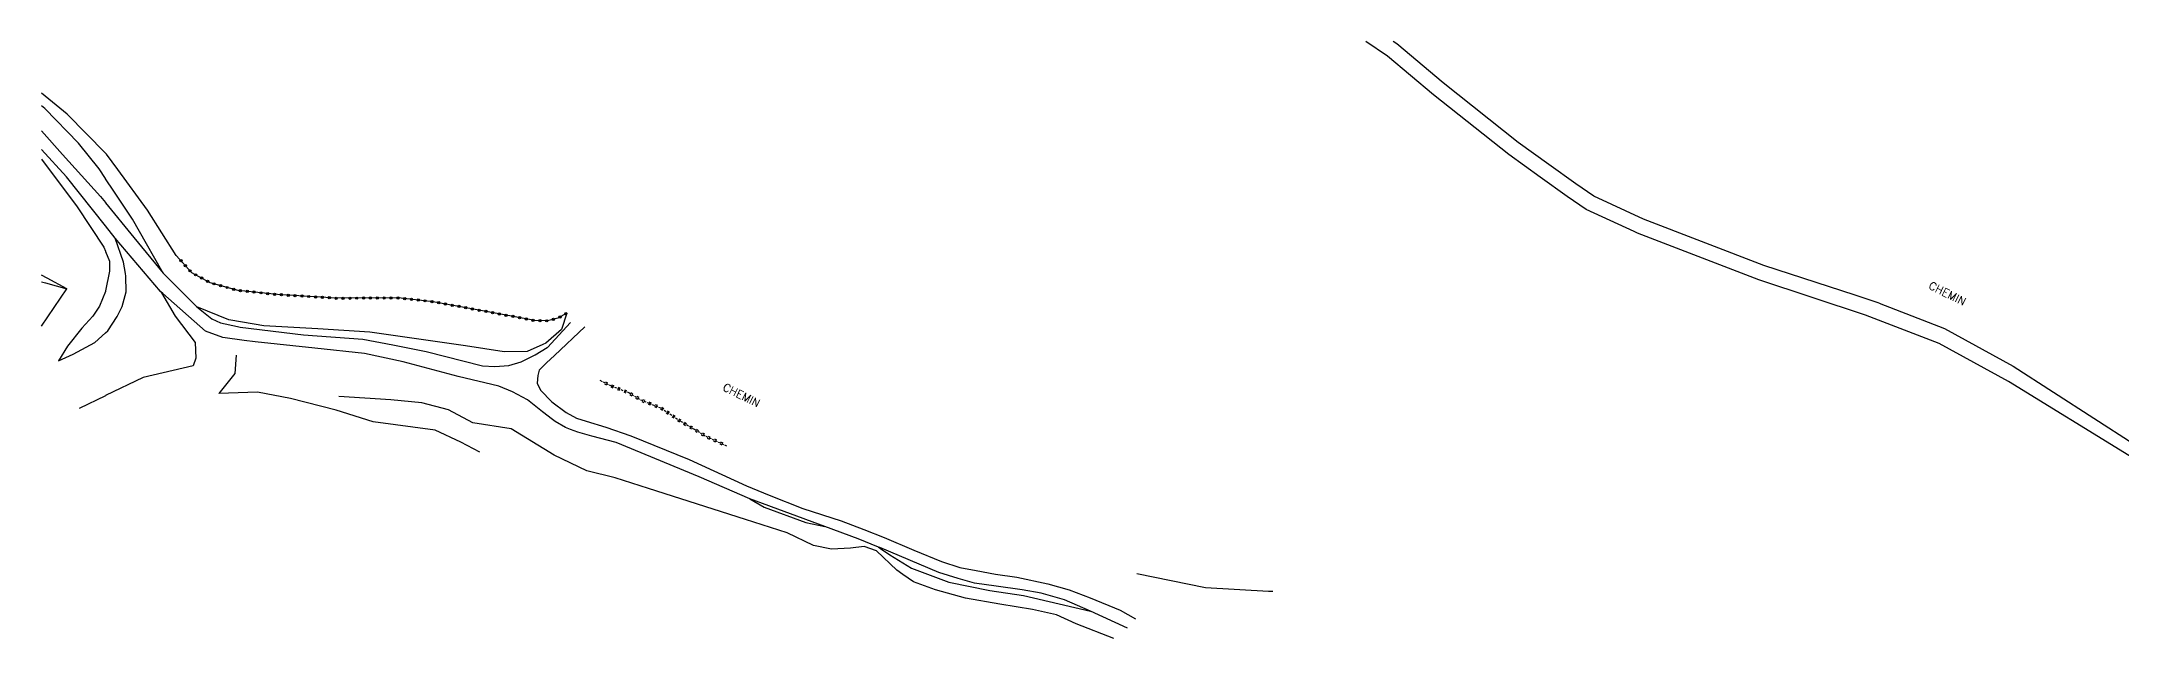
# Model space of a CAD drawing. Header units: millimetres. Extents: x 267000 to 268000, y 124999 to 126000.
# Drawn here: x 267000 to 267454.9, y 125869.4 to 126000 of the extents above; entities that cross this region are included whole.
import ezdxf
from ezdxf.enums import TextEntityAlignment as Align

# ---------------------------------------------------------------- set-up
doc = ezdxf.new("R2010")
doc.units = ezdxf.units.MM
doc.linetypes.add('DASHED', pattern=[0.75, 0.5, -0.25])
doc.layers.get('0').update_dxf_attribs({"linetype": 'CONTINUOUS'})
for name, color, linetype in [('W0071', 7, 'CONTINUOUS'), ('W0211', 2, 'CONTINUOUS'), ('W0214', 2, 'CONTINUOUS'), ('W0220', 5, 'DASHED'), ('W0322', 7, 'CONTINUOUS'), ('W0989', 7, 'CONTINUOUS')]:
    doc.layers.add(name, color=color, linetype=linetype)
doc.styles.get("Standard").update_dxf_attribs({"font": 'romans.shx', "width": 0.85})

# ---------------------------------------------------------------- blocks, each defined once
blk = doc.blocks.new('t322o')
at = {"color": 0, "linetype": 'Continuous'}
for radius in [0.25, 0.15]:
    blk.add_circle((0, 0), radius, dxfattribs=at)
blk = doc.blocks.new('t220o')
at = {"color": 0, "linetype": 'Continuous'}
for p, q in [((-0.25, 0.25), (0.25, 0.25)), ((-0.25, -0.25), (0.25, -0.25))]:
    blk.add_line(p, q, dxfattribs=at)

msp = doc.modelspace()

# ---------------------------------------------------------------- linework, layer by layer
at = {"layer": 'W0071'}
for points in [[(267521.68, 125883.36), (267520.8, 125886.04), (267520.07, 125886.91), (267518.05, 125888.07), (267513.44, 125889.97), (267500.03, 125893.42), (267489.49, 125896.03), (267481.81, 125898.46), (267472.67, 125902.27), (267463.3, 125906.3), (267456.54, 125909.43), (267430.25, 125925.6), (267415.07, 125933.98), (267398.97, 125940.16), (267375.64, 125947.85), (267349.11, 125958.07), (267348.34, 125958.42), (267337.86, 125963.24), (267333.68, 125966.12), (267327.75, 125970.37), (267320.94, 125975.27), (267304.47, 125988.37), (267294.39, 125996.81), (267289.65, 126000)], [(267401.96, 125942.77), (267396.65, 125944.5), (267376.74, 125951), (267350.41, 125961.15), (267339.52, 125966.16), (267335.6, 125968.86), (267329.69, 125973.09), (267322.96, 125977.94), (267306.58, 125990.96), (267296.4, 125999.49), (267295.64, 126000)], [(267000, 125980.47), (267004.59, 125975.31), (267012.91, 125966.08), (267013.96, 125964.79), (267014, 125964.74)], [(267014, 125959.67), (267013.96, 125959.72), (267005.42, 125970.4), (267000, 125976.39)], [(267014, 125964.74), (267020.19, 125957.16), (267026.57, 125949.35), (267033.91, 125942.03), (267033.95, 125941.99), (267037.21, 125939.33), (267039.14, 125938.48), (267042.87, 125937.66), (267043.4, 125937.55), (267057.27, 125935.85), (267070.24, 125934.9), (267076.85, 125933.66), (267084.13, 125932.17), (267096.47, 125929.06), (267099.13, 125928.93), (267102.19, 125929.13), (267104.92, 125929.95), (267107.96, 125931.44), (267110.62, 125933.06), (267110.64, 125933.08), (267115.68, 125938.55)], [(267237.52, 125871.64), (267229.41, 125875.42), (267223.77, 125877.87), (267218.65, 125879.29), (267214.47, 125880.07), (267208.8, 125880.86), (267204.07, 125881.53), (267200.48, 125882.5), (267196.22, 125883.87), (267183.35, 125889.29), (267183.09, 125889.4), (267178.61, 125891.18), (267171.33, 125893.93), (267154.93, 125899.99), (267143.82, 125904.75), (267125.68, 125912.26), (267120.36, 125913.68), (267117.26, 125914.56), (267115.7, 125915.16), (267114.58, 125915.59), (267112.34, 125916.86), (267111.72, 125917.34), (267109.55, 125919), (267106.29, 125921.59), (267103.02, 125923.37), (267100.03, 125924.62), (267091.13, 125926.76), (267079.09, 125929.93), (267070.6, 125931.79), (267059.8, 125932.92), (267046.71, 125934.34), (267044.28, 125934.6), (267039.67, 125935.28), (267035.85, 125936.62), (267026.51, 125944.9), (267026.04, 125945.32), (267016.12, 125957.02), (267014, 125959.67)], [(267401.96, 125942.77), (267416.2, 125937.2), (267431.28, 125928.99), (267457.68, 125911.9)], [(267118.81, 125937.57), (267112.18, 125931.34), (267110.47, 125929.74), (267108.82, 125928.13), (267108.51, 125926.92), (267108.39, 125925.26), (267109.14, 125923.74), (267111.57, 125921.22), (267114.75, 125918.86), (267117.03, 125917.62), (267119.08, 125916.92), (267123.42, 125915.64), (267128.85, 125913.72), (267141.67, 125908.58), (267154.2, 125902.81), (267159.13, 125900.76), (267166.49, 125897.84), (267174.9, 125895.12), (267179.83, 125893.23), (267184.31, 125891.51), (267190.81, 125888.7), (267196.83, 125886.26), (267200.87, 125884.97), (267204.45, 125884.3), (267208.66, 125883.49), (267213.34, 125882.79), (267220.07, 125881.37), (267224.77, 125880.07), (267229.39, 125878.31), (267235.89, 125875.6), (267239.24, 125873.68)]]:
    msp.add_lwpolyline(points, dxfattribs=at)
at = {"layer": 'W0211'}
for points in [[(267014, 125975.56), (267013.96, 125975.6), (267005.56, 125984.09), (267000, 125988.69)], [(267000, 125974.28), (267007.78, 125963.83), (267013.61, 125954.99), (267013.96, 125954.14), (267014, 125954.05)], [(267029.46, 125953.19), (267023.17, 125963.11), (267016.65, 125972.01), (267014.2, 125975.37), (267014, 125975.56)], [(267014, 125954.05), (267014.86, 125951.99), (267014.87, 125951.19), (267014.88, 125949.78), (267014, 125945.5)], [(267000, 125947.45), (267000.85, 125947.21), (267005.54, 125945.88)], [(267014, 125945.5), (267013.97, 125945.35), (267013.96, 125945.33), (267012.66, 125942.11), (267011.19, 125939.95), (267008.77, 125937.32), (267005.67, 125933.35), (267003.72, 125930.13)], [(267026.04, 125945.32), (267026.22, 125945.01), (267029.22, 125939.9), (267033.56, 125934.17), (267033.77, 125930.71), (267033.16, 125929.04), (267022.2, 125926.52), (267014, 125922.55)], [(267014, 125922.55), (267013.96, 125922.53), (267008.23, 125919.75)], [(267095.84, 125910.18), (267091.73, 125912.37), (267086.06, 125914.99), (267072.49, 125916.83), (267064.46, 125919.33), (267054.42, 125921.93), (267047.22, 125923.27), (267038.78, 125923)], [(267234.5, 125869.43), (267226.31, 125872.61), (267222.01, 125874.62), (267216.71, 125875.74), (267209.58, 125876.95), (267202.08, 125878.23), (267195.56, 125880.06), (267190.74, 125881.79), (267188.37, 125883.43), (267187.05, 125884.34), (267182.64, 125888.59), (267179.93, 125889.57), (267176.9, 125889.15), (267172.78, 125888.93), (267168.83, 125889.74), (267163.05, 125892.53), (267153.96, 125895.43), (267132.75, 125902.2), (267125.45, 125904.54), (267119.24, 125906.12), (267112.15, 125909.55), (267102.71, 125915.27), (267094.35, 125916.61), (267089.03, 125919.46), (267083.18, 125920.95), (267076.36, 125921.62), (267064.99, 125922.33)], [(267154.93, 125899.99), (267158.07, 125898.15), (267167.15, 125894.79), (267171.33, 125893.93)], [(267183.09, 125889.4), (267183.5, 125889.12), (267185.53, 125887.73), (267190.27, 125884.77), (267198.41, 125881.74), (267207.39, 125879.88), (267214.79, 125878.85), (267222.58, 125876.97), (267229.41, 125875.42)], [(267269.33, 125879.69), (267268.35, 125879.67), (267254.6, 125880.49), (267239.55, 125883.52)]]:
    msp.add_lwpolyline(points, dxfattribs=at)
at = {"layer": 'W0214'}
for points in [[(267014, 125970), (267013.96, 125970.06), (267012.58, 125972.15), (267008.04, 125977.81), (267000.7, 125985.37), (267000, 125985.94)], [(267026.57, 125949.35), (267022.94, 125955.72), (267019.85, 125961.15), (267015.79, 125967.3), (267014, 125970)], [(267014, 125936.29), (267014.51, 125936.74), (267016.55, 125939.84), (267017.64, 125942.01), (267018.52, 125945.27), (267018.46, 125948.66), (267018.34, 125949.28), (267017.88, 125951.74), (267016.12, 125957.02)], [(267000, 125937.76), (267005.54, 125945.88), (267001.25, 125948.21), (267000, 125948.89)], [(267114.9, 125940.59), (267113.71, 125937), (267110.31, 125934.05), (267109.6, 125933.73), (267106.22, 125932.2), (267101.2, 125932.12), (267092.71, 125933.44), (267082.49, 125934.93), (267071.77, 125936.4), (267060.42, 125937.12), (267048.61, 125937.83), (267041.39, 125939.08), (267040.92, 125939.16), (267033.95, 125941.99)], [(267003.72, 125930.13), (267006.91, 125931.59), (267011.62, 125934.2), (267013.96, 125936.26), (267014, 125936.29)], [(267042.56, 125931.38), (267042.3, 125927.35), (267038.78, 125923)]]:
    msp.add_lwpolyline(points, dxfattribs=at)
at = {"layer": 'W0220'}
msp.add_lwpolyline([(267122.13, 125925.89), (267124.59, 125924.68), (267128.43, 125923.21), (267131.02, 125921.64), (267132.87, 125920.87), (267135.57, 125919.81), (267139.74, 125916.96), (267142.81, 125915.18), (267145.3, 125913.66), (267149.91, 125911.51)], dxfattribs=at)
at = {"layer": 'W0322'}
msp.add_lwpolyline([(267114.9, 125940.59), (267112.91, 125939.47), (267110.66, 125938.91), (267107.85, 125938.96), (267098.88, 125940.65), (267085.62, 125943.09), (267078, 125943.92), (267064.53, 125943.85), (267051.58, 125944.66), (267042.98, 125945.55), (267036.84, 125947.23), (267032.89, 125949.4), (267029.46, 125953.19)], dxfattribs=at)

# ---------------------------------------------------------------- block references
at = {"layer": 'W0220'}
for p, rotation in [((267123.48, 125925.23), 333.6873515052291), ((267124.83, 125924.58), 339.0754982549451), ((267126.23, 125924.05), 339.0754982549451), ((267127.64, 125923.51), 339.0754982549451), ((267128.99, 125922.87), 328.8478566631206), ((267130.27, 125922.1), 328.8478566631206), ((267131.59, 125921.4), 337.2788319383676), ((267132.98, 125920.83), 338.5902690792403), ((267134.38, 125920.28), 338.5902690792403), ((267135.75, 125919.69), 325.6768731017145), ((267136.99, 125918.84), 325.6768731017145), ((267138.23, 125918), 325.6768731017145), ((267139.47, 125917.15), 325.6768731017145), ((267140.75, 125916.38), 329.8725783711557), ((267142.05, 125915.62), 329.8725783711557), ((267143.34, 125914.86), 328.6179842865715), ((267144.62, 125914.08), 328.6179842865715), ((267145.94, 125913.37), 334.8953600356592), ((267147.29, 125912.73), 334.8953600356592), ((267148.65, 125912.09), 334.8953600356592)]:
    msp.add_blockref('t220o', p, dxfattribs=dict(at, rotation=rotation))
at = {"layer": 'W0322'}
for p, rotation in [((267030.47, 125952.08), 132.1597720467618), ((267031.47, 125950.96), 132.1597720467618), ((267032.48, 125949.85), 132.1597720467618), ((267033.67, 125948.97), 151.2476315725491), ((267034.99, 125948.25), 151.2476315725491), ((267036.3, 125947.53), 151.2476315725491), ((267037.69, 125947), 164.6611086646782), ((267039.14, 125946.6), 164.6611086646782), ((267040.59, 125946.2), 164.6611086646782), ((267042.03, 125945.81), 164.6611086646782), ((267043.49, 125945.49), 174.1154383608753), ((267044.99, 125945.34), 174.1154383608753), ((267046.48, 125945.19), 174.1154383608753), ((267047.97, 125945.03), 174.1154383608753), ((267049.46, 125944.88), 174.1154383608753), ((267050.96, 125944.73), 174.1154383608753), ((267052.45, 125944.61), 176.399153297252), ((267053.95, 125944.51), 176.399153297252), ((267055.44, 125944.42), 176.399153297252), ((267056.94, 125944.32), 176.399153297252), ((267058.44, 125944.23), 176.399153297252), ((267059.94, 125944.14), 176.399153297252), ((267061.43, 125944.04), 176.399153297252), ((267062.93, 125943.95), 176.399153297252), ((267064.43, 125943.85), 176.399153297252), ((267065.93, 125943.85), 180.3106700522756), ((267067.43, 125943.86), 180.3106700522756), ((267068.93, 125943.87), 180.3106700522756), ((267070.43, 125943.88), 180.3106700522756), ((267071.93, 125943.89), 180.3106700522756), ((267073.43, 125943.89), 180.3106700522756), ((267074.93, 125943.9), 180.3106700522756), ((267076.43, 125943.91), 180.3106700522756), ((267077.93, 125943.92), 180.3106700522756), ((267079.42, 125943.76), 173.802525622076), ((267080.91, 125943.6), 173.802525622076), ((267082.4, 125943.44), 173.802525622076), ((267083.89, 125943.28), 173.802525622076), ((267085.38, 125943.12), 173.802525622076), ((267086.86, 125942.86), 169.5563632563739), ((267088.34, 125942.59), 169.5563632563739), ((267089.81, 125942.32), 169.5563632563739), ((267091.29, 125942.05), 169.5563632563739), ((267092.76, 125941.77), 169.5563632563739), ((267094.24, 125941.5), 169.5563632563739), ((267095.71, 125941.23), 169.5563632563739), ((267097.19, 125940.96), 169.5563632563739), ((267098.66, 125940.69), 169.5563632563739), ((267100.14, 125940.41), 169.3622218123509), ((267101.61, 125940.13), 169.3622218123509), ((267103.08, 125939.86), 169.3622218123509), ((267104.56, 125939.58), 169.3622218123509), ((267113.37, 125939.73), 209.2277910360547), ((267114.67, 125940.46), 209.2277910360547), ((267106.03, 125939.3), 169.3622218123509), ((267107.51, 125939.03), 169.3622218123509), ((267109, 125938.94), 178.920995977522), ((267110.5, 125938.91), 178.920995977522), ((267111.96, 125939.24), 194.0601865417098)]:
    msp.add_blockref('t322o', p, dxfattribs=dict(at, rotation=rotation))

# ---------------------------------------------------------------- texts
at = {"layer": 'W0989'}
for p in [(267416.85, 125944.89), (267153.1, 125922.65)]:
    msp.add_text('CHEMIN', height=1.75, rotation=333.5273, dxfattribs=at).set_placement(p, align=Align.MIDDLE_CENTER)

doc.saveas('drawing.dxf')
